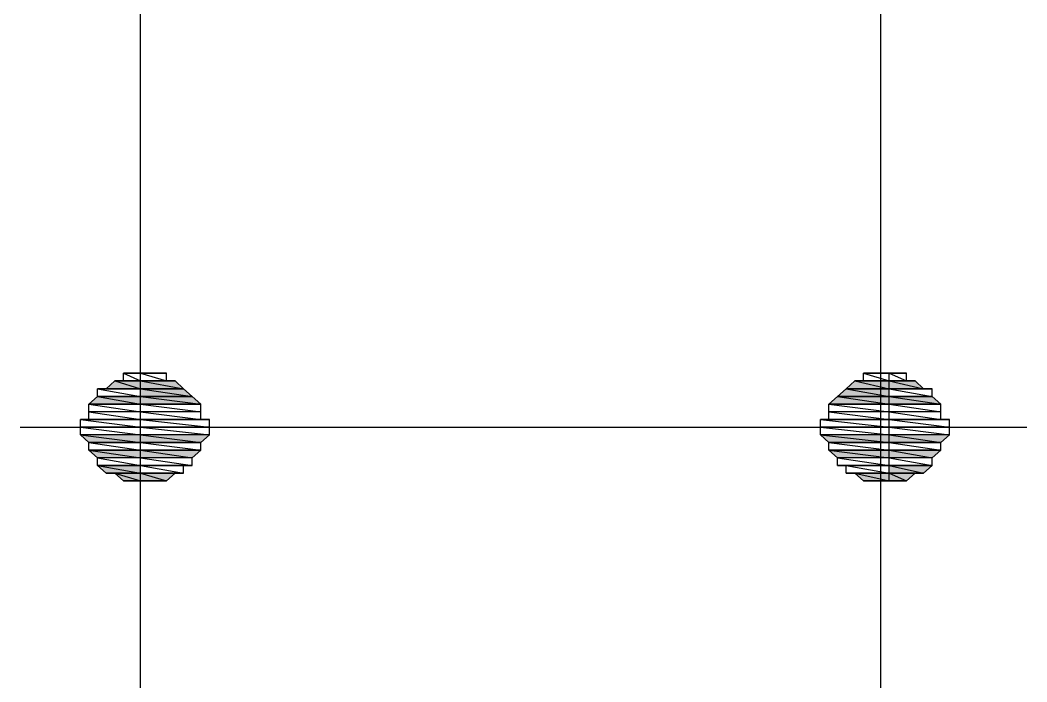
# Model space of a CAD drawing. Header units: millimetres. Extents: x -22 to 819, y -311 to 283.
# Drawn here: x 519.263 to 524.03, y -279.208 to -276.073 of the extents above; entities that cross this region are included whole.
import ezdxf

# ---------------------------------------------------------------- set-up
doc = ezdxf.new("R2010")
doc.units = ezdxf.units.MM

# ---------------------------------------------------------------- blocks, each defined once
blk = doc.blocks.new('0_TCM_4503_AIVD_AD_NOTE_BLOCK-43751636-16111')
at = {"linetype": 'Continuous'}
for points in [[(519.6701, -277.8191), (519.8331, -277.8191), (519.7108, -277.7827)], [(519.7108, -277.7827), (519.8331, -277.8191), (519.8331, -277.7827)], [(519.8331, -277.7827), (520.0368, -277.8191), (519.996, -277.7827)], [(519.8331, -277.8191), (520.0368, -277.8191), (519.8331, -277.7827)], [(523.1742, -277.8191), (523.3779, -277.8191), (523.2149, -277.7827)], [(523.2149, -277.7827), (523.3779, -277.8191), (523.3779, -277.7827)], [(523.3779, -277.7827), (523.5409, -277.8191), (523.5002, -277.7827)], [(523.3779, -277.8191), (523.5409, -277.8191), (523.3779, -277.7827)], [(519.6293, -277.8191), (519.6701, -277.8191), (519.8331, -277.8191)], [(519.8331, -277.8191), (520.0775, -277.8555), (520.0368, -277.8191)], [(519.8331, -277.8555), (520.0775, -277.8555), (519.8331, -277.8191)], [(523.1335, -277.8555), (523.3779, -277.8555), (523.1742, -277.8191)], [(523.1742, -277.8191), (523.3779, -277.8555), (523.3779, -277.8191)], [(519.5886, -277.8919), (519.8331, -277.8919), (519.6293, -277.8555)], [(519.6293, -277.8555), (519.8331, -277.8919), (519.8331, -277.8555)], [(519.8331, -277.8555), (520.1183, -277.8919), (520.0775, -277.8555)], [(519.8331, -277.8919), (520.1183, -277.8919), (519.8331, -277.8555)], [(523.0927, -277.8919), (523.3779, -277.8919), (523.1335, -277.8555)], [(523.1335, -277.8555), (523.3779, -277.8919), (523.3779, -277.8555)], [(523.3779, -277.8555), (523.6224, -277.8919), (523.5817, -277.8555)], [(523.3779, -277.8919), (523.6224, -277.8919), (523.3779, -277.8555)], [(519.5478, -278.0375), (519.8331, -278.0739), (519.8331, -278.0375)], [(519.5886, -278.0739), (519.8331, -278.0739), (519.5478, -278.0375)], [(519.8331, -278.0375), (520.1183, -278.0739), (520.159, -278.0375)], [(519.8331, -278.0739), (520.1183, -278.0739), (519.8331, -278.0375)], [(523.052, -278.0375), (523.3779, -278.0739), (523.3779, -278.0375)], [(523.0927, -278.0739), (523.3779, -278.0739), (523.052, -278.0375)], [(523.3779, -278.0375), (523.6224, -278.0739), (523.6632, -278.0375)], [(523.3779, -278.0739), (523.6224, -278.0739), (523.3779, -278.0375)], [(519.5886, -278.1102), (519.8331, -278.1466), (519.8331, -278.1102)], [(519.6293, -278.1466), (519.8331, -278.1466), (519.5886, -278.1102)], [(519.8331, -278.1102), (520.0775, -278.1466), (520.1183, -278.1102)], [(519.8331, -278.1466), (520.0775, -278.1466), (519.8331, -278.1102)], [(523.0927, -278.1102), (523.3779, -278.1466), (523.3779, -278.1102)], [(523.1335, -278.1466), (523.3779, -278.1466), (523.0927, -278.1102)], [(523.3779, -278.1102), (523.5817, -278.1466), (523.6224, -278.1102)], [(523.3779, -278.1466), (523.5817, -278.1466), (523.3779, -278.1102)], [(519.6293, -278.183), (519.8331, -278.2194), (519.8331, -278.183)], [(519.6701, -278.2194), (519.8331, -278.2194), (519.6293, -278.183)], [(523.3779, -278.183), (523.5409, -278.2194), (523.5817, -278.183)], [(523.3779, -278.2194), (523.5409, -278.2194), (523.3779, -278.183)], [(519.7108, -278.2194), (519.6701, -278.2194), (519.8331, -278.2194)], [(519.7108, -278.2194), (519.8331, -278.2558), (519.8331, -278.2194)], [(519.7516, -278.2558), (519.8331, -278.2558), (519.7108, -278.2194)], [(519.8331, -278.2194), (519.9553, -278.2558), (519.996, -278.2194)], [(519.8331, -278.2558), (519.9553, -278.2558), (519.8331, -278.2194)], [(523.2149, -278.2194), (523.3779, -278.2558), (523.3779, -278.2194)], [(523.2557, -278.2558), (523.3779, -278.2558), (523.2149, -278.2194)], [(523.3779, -278.2194), (523.4594, -278.2558), (523.5002, -278.2194)], [(523.3779, -278.2558), (523.4594, -278.2558), (523.3779, -278.2194)]]:
    blk.add_hatch(color=7, dxfattribs=at).paths.add_polyline_path(points)
at = {"color": 7, "linetype": 'Continuous'}
for p, q in [((519.8331, -286.6617), (519.8331, -273.3069)), ((523.3372, -273.3069), (523.3372, -286.7345)), ((519.6701, -277.8191), (519.7108, -277.7827)), ((519.7516, -277.7827), (519.7108, -277.7827)), ((519.7108, -277.7827), (519.8331, -277.7827)), ((519.8331, -277.7827), (519.7108, -277.7827)), ((519.7108, -277.7827), (519.8331, -277.7827)), ((519.8331, -277.7827), (519.7108, -277.7827)), ((519.7108, -277.7827), (519.8331, -277.7827)), ((519.8331, -277.7827), (519.7108, -277.7827)), ((519.7108, -277.7827), (519.8331, -277.8191)), ((519.7108, -277.7827), (519.8331, -277.8191)), ((519.8331, -277.7464), (519.7516, -277.7464)), ((519.7516, -277.7464), (519.7923, -277.7464)), ((519.8331, -277.7464), (519.7516, -277.7464)), ((519.7516, -277.7464), (519.8331, -277.7827)), ((519.7516, -277.7464), (519.8331, -277.7827)), ((519.7516, -277.7827), (519.7516, -277.7464)), ((519.8331, -277.7827), (519.7516, -277.7827)), ((519.8331, -277.7827), (519.7516, -277.7827)), ((519.7516, -277.7827), (519.8331, -277.7827)), ((519.8331, -277.7827), (519.7516, -277.7827)), ((519.8331, -277.7464), (519.7923, -277.7464)), ((519.7923, -277.7464), (519.8331, -277.7464)), ((519.8331, -277.7464), (519.7923, -277.7464)), ((519.7923, -277.7464), (519.8331, -277.7464)), ((519.7923, -277.7464), (519.8331, -277.7464)), ((519.8331, -277.7827), (519.8331, -277.7464)), ((519.8331, -277.7464), (519.8738, -277.7464)), ((519.8738, -277.7464), (519.8331, -277.7464)), ((519.9145, -277.7464), (519.8331, -277.7464)), ((519.8331, -277.7464), (519.9145, -277.7464)), ((519.9145, -277.7464), (519.8331, -277.7464)), ((519.8331, -277.7464), (519.8738, -277.7464)), ((519.9553, -277.7464), (519.8331, -277.7464)), ((519.8331, -277.7464), (519.9553, -277.7464)), ((519.9553, -277.7464), (519.8331, -277.7464)), ((519.8331, -277.7464), (519.9145, -277.7464)), ((519.9553, -277.7464), (519.8331, -277.7464)), ((519.8331, -277.7464), (519.9553, -277.7827)), ((519.8331, -277.7464), (519.9553, -277.7827)), ((519.8331, -277.7827), (519.8331, -277.7464)), ((519.8331, -277.8191), (519.8331, -277.7827)), ((519.9553, -277.7827), (519.8331, -277.7827)), ((519.996, -277.7827), (519.8331, -277.7827)), ((519.8331, -277.7827), (519.996, -277.7827)), ((519.8331, -277.7827), (519.996, -277.7827)), ((519.996, -277.7827), (519.8331, -277.7827)), ((519.996, -277.7827), (519.8331, -277.7827)), ((519.8331, -277.7827), (519.996, -277.7827)), ((519.996, -277.7827), (519.8331, -277.7827)), ((519.8331, -277.7827), (519.9553, -277.7827)), ((519.996, -277.7827), (519.8331, -277.7827)), ((519.8331, -277.7827), (520.0368, -277.8191)), ((519.8331, -277.7827), (520.0368, -277.8191)), ((519.8331, -277.8191), (519.8331, -277.7827)), ((519.8738, -277.7464), (519.9145, -277.7464)), ((519.9145, -277.7464), (519.9553, -277.7464)), ((519.9553, -277.7827), (519.9553, -277.7464)), ((519.9553, -277.7827), (519.996, -277.7827)), ((520.0368, -277.8191), (519.996, -277.7827)), ((523.1742, -277.8191), (523.2149, -277.7827)), ((523.2557, -277.7827), (523.2149, -277.7827)), ((523.2149, -277.7827), (523.3779, -277.7827)), ((523.3779, -277.7827), (523.2149, -277.7827)), ((523.2149, -277.7827), (523.3779, -277.7827)), ((523.3779, -277.7827), (523.2149, -277.7827)), ((523.2149, -277.7827), (523.3779, -277.7827)), ((523.3779, -277.7827), (523.2149, -277.7827)), ((523.2149, -277.7827), (523.3779, -277.8191)), ((523.2149, -277.7827), (523.3779, -277.8191)), ((523.3779, -277.7464), (523.2557, -277.7464)), ((523.2557, -277.7464), (523.2964, -277.7464)), ((523.3779, -277.7464), (523.2557, -277.7464)), ((523.2557, -277.7464), (523.3779, -277.7827)), ((523.2557, -277.7464), (523.3779, -277.7827)), ((523.2557, -277.7827), (523.2557, -277.7464)), ((523.3779, -277.7827), (523.2557, -277.7827)), ((523.3779, -277.7827), (523.2557, -277.7827)), ((523.2557, -277.7827), (523.3779, -277.7827)), ((523.3779, -277.7827), (523.2557, -277.7827)), ((523.3779, -277.7464), (523.2964, -277.7464)), ((523.2964, -277.7464), (523.3372, -277.7464)), ((523.3779, -277.7464), (523.2964, -277.7464)), ((523.2964, -277.7464), (523.3779, -277.7464)), ((523.2964, -277.7464), (523.3779, -277.7464)), ((523.3372, -277.7464), (523.3779, -277.7464)), ((523.3779, -277.7464), (523.3372, -277.7464)), ((523.3372, -277.7464), (523.3779, -277.7464)), ((523.3372, -277.7464), (523.3779, -277.7464)), ((523.3779, -277.7464), (523.3372, -277.7464)), ((523.3779, -277.7827), (523.3779, -277.7464)), ((523.3779, -277.7464), (523.4187, -277.7464)), ((523.4187, -277.7464), (523.3779, -277.7464)), ((523.4187, -277.7464), (523.3779, -277.7464)), ((523.3779, -277.7464), (523.4187, -277.7464)), ((523.4594, -277.7464), (523.3779, -277.7464)), ((523.3779, -277.7464), (523.4594, -277.7464)), ((523.4594, -277.7464), (523.3779, -277.7464)), ((523.3779, -277.7464), (523.4187, -277.7464)), ((523.4594, -277.7464), (523.3779, -277.7464)), ((523.3779, -277.7464), (523.4594, -277.7827)), ((523.3779, -277.7464), (523.4594, -277.7827)), ((523.3779, -277.7827), (523.3779, -277.7464)), ((523.5002, -277.7827), (523.3779, -277.7827)), ((523.3779, -277.7827), (523.4594, -277.7827)), ((523.5002, -277.7827), (523.3779, -277.7827)), ((523.3779, -277.7827), (523.5409, -277.8191)), ((523.3779, -277.7827), (523.5409, -277.8191)), ((523.3779, -277.8191), (523.3779, -277.7827)), ((523.3779, -277.8191), (523.3779, -277.7827)), ((523.4594, -277.7827), (523.3779, -277.7827)), ((523.5002, -277.7827), (523.3779, -277.7827)), ((523.3779, -277.7827), (523.5002, -277.7827)), ((523.3779, -277.7827), (523.5002, -277.7827)), ((523.5002, -277.7827), (523.3779, -277.7827)), ((523.5002, -277.7827), (523.3779, -277.7827)), ((523.3779, -277.7827), (523.5002, -277.7827)), ((523.4187, -277.7464), (523.4594, -277.7464)), ((523.4594, -277.7827), (523.4594, -277.7464)), ((523.4594, -277.7827), (523.5002, -277.7827)), ((523.5409, -277.8191), (523.5002, -277.7827)), ((519.6701, -277.8191), (519.6293, -277.8191)), ((519.6293, -277.8191), (519.8331, -277.8191)), ((519.8331, -277.8191), (519.6293, -277.8191)), ((519.6293, -277.8191), (519.8331, -277.8555)), ((519.6293, -277.8191), (519.8331, -277.8555)), ((519.6293, -277.8555), (519.6293, -277.8191)), ((519.8331, -277.8191), (519.6701, -277.8191)), ((519.8331, -277.8191), (519.6701, -277.8191)), ((519.6701, -277.8191), (519.8331, -277.8191)), ((519.8331, -277.8191), (519.6701, -277.8191)), ((519.8331, -277.8555), (519.8331, -277.8191)), ((520.0368, -277.8191), (519.8331, -277.8191)), ((520.0368, -277.8191), (519.8331, -277.8191)), ((519.8331, -277.8191), (520.0368, -277.8191)), ((519.8331, -277.8191), (520.0368, -277.8191)), ((520.0368, -277.8191), (519.8331, -277.8191)), ((520.0368, -277.8191), (519.8331, -277.8191)), ((519.8331, -277.8191), (520.0775, -277.8555)), ((519.8331, -277.8191), (520.0775, -277.8555)), ((519.8331, -277.8555), (519.8331, -277.8191)), ((520.0775, -277.8555), (520.0368, -277.8191)), ((523.1335, -277.8555), (523.1742, -277.8191)), ((523.3779, -277.8191), (523.1742, -277.8191)), ((523.3779, -277.8191), (523.1742, -277.8191)), ((523.1742, -277.8191), (523.3779, -277.8191)), ((523.1742, -277.8191), (523.3779, -277.8191)), ((523.3779, -277.8191), (523.1742, -277.8191)), ((523.3779, -277.8191), (523.1742, -277.8191)), ((523.1742, -277.8191), (523.3779, -277.8555)), ((523.1742, -277.8191), (523.3779, -277.8555)), ((523.5409, -277.8191), (523.3779, -277.8191)), ((523.5817, -277.8191), (523.3779, -277.8191)), ((523.3779, -277.8191), (523.5817, -277.8191)), ((523.5817, -277.8191), (523.3779, -277.8191)), ((523.3779, -277.8191), (523.5409, -277.8191)), ((523.5817, -277.8191), (523.3779, -277.8191)), ((523.3779, -277.8191), (523.5817, -277.8555)), ((523.3779, -277.8191), (523.5817, -277.8555)), ((523.3779, -277.8555), (523.3779, -277.8191)), ((523.3779, -277.8555), (523.3779, -277.8191)), ((523.5409, -277.8191), (523.5817, -277.8191)), ((523.5817, -277.8555), (523.5817, -277.8191)), ((519.5886, -277.8919), (519.6293, -277.8555)), ((519.8331, -277.8555), (519.6293, -277.8555)), ((519.8331, -277.8555), (519.6293, -277.8555)), ((519.6293, -277.8555), (519.8331, -277.8555)), ((519.6293, -277.8555), (519.8331, -277.8555)), ((519.8331, -277.8555), (519.6293, -277.8555)), ((519.8331, -277.8555), (519.6293, -277.8555)), ((519.6293, -277.8555), (519.8331, -277.8919)), ((519.6293, -277.8555), (519.8331, -277.8919)), ((519.8331, -277.8919), (519.8331, -277.8555)), ((520.0775, -277.8555), (519.8331, -277.8555)), ((520.0775, -277.8555), (519.8331, -277.8555)), ((519.8331, -277.8555), (520.0775, -277.8555)), ((519.8331, -277.8555), (520.0775, -277.8555)), ((520.0775, -277.8555), (519.8331, -277.8555)), ((520.0775, -277.8555), (519.8331, -277.8555)), ((519.8331, -277.8555), (520.1183, -277.8919)), ((519.8331, -277.8555), (520.1183, -277.8919)), ((519.8331, -277.8919), (519.8331, -277.8555)), ((520.1183, -277.8919), (520.0775, -277.8555)), ((523.0927, -277.8919), (523.1335, -277.8555)), ((523.3779, -277.8555), (523.1335, -277.8555)), ((523.3779, -277.8555), (523.1335, -277.8555)), ((523.1335, -277.8555), (523.3779, -277.8555)), ((523.1335, -277.8555), (523.3779, -277.8555)), ((523.3779, -277.8555), (523.1335, -277.8555)), ((523.3779, -277.8555), (523.1335, -277.8555)), ((523.1335, -277.8555), (523.3779, -277.8919)), ((523.1335, -277.8555), (523.3779, -277.8919)), ((523.5817, -277.8555), (523.3779, -277.8555)), ((523.5817, -277.8555), (523.3779, -277.8555)), ((523.3779, -277.8555), (523.5817, -277.8555)), ((523.3779, -277.8555), (523.5817, -277.8555)), ((523.5817, -277.8555), (523.3779, -277.8555)), ((523.5817, -277.8555), (523.3779, -277.8555)), ((523.3779, -277.8555), (523.6224, -277.8919)), ((523.3779, -277.8555), (523.6224, -277.8919)), ((523.3779, -277.8919), (523.3779, -277.8555)), ((523.3779, -277.8919), (523.3779, -277.8555)), ((523.6224, -277.8919), (523.5817, -277.8555)), ((519.8331, -277.8919), (519.5886, -277.8919)), ((519.8331, -277.8919), (519.5886, -277.8919)), ((519.5886, -277.8919), (519.8331, -277.8919)), ((519.5886, -277.8919), (519.8331, -277.8919)), ((519.8331, -277.8919), (519.5886, -277.8919)), ((519.8331, -277.8919), (519.5886, -277.8919)), ((519.5886, -277.8919), (519.8331, -277.9283)), ((519.5886, -277.8919), (519.8331, -277.9283)), ((519.5886, -277.9283), (519.5886, -277.8919)), ((519.8331, -277.9283), (519.5886, -277.9283)), ((519.8331, -277.9283), (519.5886, -277.9283)), ((519.5886, -277.9283), (519.8331, -277.9647)), ((519.5886, -277.9283), (519.8331, -277.9647)), ((519.5886, -277.9647), (519.5886, -277.9283)), ((519.8331, -277.9283), (519.8331, -277.8919)), ((520.1183, -277.8919), (519.8331, -277.8919)), ((520.1183, -277.8919), (519.8331, -277.8919)), ((519.8331, -277.8919), (520.1183, -277.8919)), ((519.8331, -277.8919), (520.1183, -277.8919)), ((520.1183, -277.8919), (519.8331, -277.8919)), ((520.1183, -277.8919), (519.8331, -277.8919)), ((519.8331, -277.8919), (520.1183, -277.9283)), ((519.8331, -277.8919), (520.1183, -277.9283)), ((519.8331, -277.9283), (519.8331, -277.8919)), ((519.8331, -277.9647), (519.8331, -277.9283)), ((520.1183, -277.9283), (519.8331, -277.9283)), ((520.1183, -277.9283), (519.8331, -277.9283)), ((519.8331, -277.9283), (520.1183, -277.9647)), ((519.8331, -277.9283), (520.1183, -277.9647)), ((519.8331, -277.9647), (519.8331, -277.9283)), ((520.1183, -277.9283), (520.1183, -277.8919)), ((520.1183, -277.9647), (520.1183, -277.9283)), ((523.3779, -277.8919), (523.0927, -277.8919)), ((523.3779, -277.8919), (523.0927, -277.8919)), ((523.0927, -277.8919), (523.3779, -277.8919)), ((523.0927, -277.8919), (523.3779, -277.8919)), ((523.3779, -277.8919), (523.0927, -277.8919)), ((523.3779, -277.8919), (523.0927, -277.8919)), ((523.0927, -277.8919), (523.3779, -277.9283)), ((523.0927, -277.8919), (523.3779, -277.9283)), ((523.0927, -277.9283), (523.0927, -277.8919)), ((523.3779, -277.9283), (523.0927, -277.9283)), ((523.3779, -277.9283), (523.0927, -277.9283)), ((523.0927, -277.9283), (523.3779, -277.9647)), ((523.0927, -277.9283), (523.3779, -277.9647)), ((523.0927, -277.9647), (523.0927, -277.9283)), ((523.6224, -277.8919), (523.3779, -277.8919)), ((523.6224, -277.8919), (523.3779, -277.8919)), ((523.3779, -277.8919), (523.6224, -277.8919)), ((523.3779, -277.8919), (523.6224, -277.8919)), ((523.6224, -277.8919), (523.3779, -277.8919)), ((523.6224, -277.8919), (523.3779, -277.8919)), ((523.3779, -277.8919), (523.6224, -277.9283)), ((523.3779, -277.8919), (523.6224, -277.9283)), ((523.3779, -277.9283), (523.3779, -277.8919)), ((523.3779, -277.9283), (523.3779, -277.8919)), ((523.6224, -277.9283), (523.3779, -277.9283)), ((523.6224, -277.9283), (523.3779, -277.9283)), ((523.3779, -277.9283), (523.6224, -277.9647)), ((523.3779, -277.9283), (523.6224, -277.9647)), ((523.3779, -277.9647), (523.3779, -277.9283)), ((523.3779, -277.9647), (523.3779, -277.9283)), ((523.6224, -277.9283), (523.6224, -277.8919)), ((523.6224, -277.9647), (523.6224, -277.9283)), ((519.5886, -277.9647), (519.5478, -277.9647)), ((519.5478, -277.9647), (519.8331, -277.9647)), ((519.8331, -277.9647), (519.5478, -277.9647)), ((519.5478, -277.9647), (519.8331, -278.0011)), ((519.5478, -277.9647), (519.8331, -278.0011)), ((519.5478, -278.0011), (519.5478, -277.9647)), ((519.8331, -277.9647), (519.5886, -277.9647)), ((519.8331, -277.9647), (519.5886, -277.9647)), ((519.5886, -277.9647), (519.8331, -277.9647)), ((519.8331, -277.9647), (519.5886, -277.9647)), ((519.8331, -278.0011), (519.8331, -277.9647)), ((520.1183, -277.9647), (519.8331, -277.9647)), ((520.159, -277.9647), (519.8331, -277.9647)), ((519.8331, -277.9647), (520.159, -277.9647)), ((520.159, -277.9647), (519.8331, -277.9647)), ((519.8331, -277.9647), (520.1183, -277.9647)), ((520.159, -277.9647), (519.8331, -277.9647)), ((519.8331, -277.9647), (520.159, -278.0011)), ((519.8331, -277.9647), (520.159, -278.0011)), ((519.8331, -278.0011), (519.8331, -277.9647)), ((520.1183, -277.9647), (520.159, -277.9647)), ((520.159, -278.0011), (520.159, -277.9647)), ((523.0927, -277.9647), (523.052, -277.9647)), ((523.052, -277.9647), (523.3779, -277.9647)), ((523.3779, -277.9647), (523.052, -277.9647)), ((523.052, -277.9647), (523.3779, -278.0011)), ((523.052, -277.9647), (523.3779, -278.0011)), ((523.052, -278.0011), (523.052, -277.9647)), ((523.3779, -277.9647), (523.0927, -277.9647)), ((523.3779, -277.9647), (523.0927, -277.9647)), ((523.0927, -277.9647), (523.3779, -277.9647)), ((523.3779, -277.9647), (523.0927, -277.9647)), ((523.6224, -277.9647), (523.3779, -277.9647)), ((523.6632, -277.9647), (523.3779, -277.9647)), ((523.3779, -277.9647), (523.6632, -277.9647)), ((523.6632, -277.9647), (523.3779, -277.9647)), ((523.3779, -277.9647), (523.6224, -277.9647)), ((523.6632, -277.9647), (523.3779, -277.9647)), ((523.3779, -277.9647), (523.6632, -278.0011)), ((523.3779, -277.9647), (523.6632, -278.0011)), ((523.3779, -278.0011), (523.3779, -277.9647)), ((523.3779, -278.0011), (523.3779, -277.9647)), ((523.6224, -277.9647), (523.6632, -277.9647)), ((523.6632, -278.0011), (523.6632, -277.9647)), ((519.2626, -278.0011), (524.0299, -278.0011)), ((519.8331, -278.0011), (519.5478, -278.0011)), ((519.8331, -278.0011), (519.5478, -278.0011)), ((519.5478, -278.0011), (519.8331, -278.0375)), ((519.5478, -278.0011), (519.8331, -278.0375)), ((519.5478, -278.0375), (519.5478, -278.0011)), ((519.8331, -278.0375), (519.8331, -278.0011)), ((520.159, -278.0011), (519.8331, -278.0011)), ((520.159, -278.0011), (519.8331, -278.0011)), ((519.8331, -278.0011), (520.159, -278.0375)), ((519.8331, -278.0011), (520.159, -278.0375)), ((519.8331, -278.0375), (519.8331, -278.0011)), ((520.159, -278.0375), (520.159, -278.0011)), ((523.3779, -278.0011), (523.052, -278.0011)), ((523.3779, -278.0011), (523.052, -278.0011)), ((523.052, -278.0011), (523.3779, -278.0375)), ((523.052, -278.0011), (523.3779, -278.0375)), ((523.052, -278.0375), (523.052, -278.0011)), ((523.6632, -278.0011), (523.3779, -278.0011)), ((523.6632, -278.0011), (523.3779, -278.0011)), ((523.3779, -278.0011), (523.6632, -278.0375)), ((523.3779, -278.0011), (523.6632, -278.0375)), ((523.3779, -278.0375), (523.3779, -278.0011)), ((523.3779, -278.0375), (523.3779, -278.0011)), ((523.6632, -278.0375), (523.6632, -278.0011)), ((519.8331, -278.0375), (519.5478, -278.0375)), ((519.8331, -278.0375), (519.5478, -278.0375)), ((519.5478, -278.0375), (519.8331, -278.0739)), ((519.5478, -278.0375), (519.8331, -278.0739)), ((519.5886, -278.0739), (519.5478, -278.0375)), ((519.8331, -278.0739), (519.8331, -278.0375)), ((520.159, -278.0375), (519.8331, -278.0375)), ((520.159, -278.0375), (519.8331, -278.0375)), ((519.8331, -278.0375), (520.1183, -278.0739)), ((519.8331, -278.0375), (520.1183, -278.0739)), ((519.8331, -278.0739), (519.8331, -278.0375)), ((520.1183, -278.0739), (520.159, -278.0375)), ((523.3779, -278.0375), (523.052, -278.0375)), ((523.3779, -278.0375), (523.052, -278.0375)), ((523.052, -278.0375), (523.3779, -278.0739)), ((523.052, -278.0375), (523.3779, -278.0739)), ((523.0927, -278.0739), (523.052, -278.0375)), ((523.6632, -278.0375), (523.3779, -278.0375)), ((523.6632, -278.0375), (523.3779, -278.0375)), ((523.3779, -278.0375), (523.6224, -278.0739)), ((523.3779, -278.0375), (523.6224, -278.0739)), ((523.3779, -278.0739), (523.3779, -278.0375)), ((523.3779, -278.0739), (523.3779, -278.0375)), ((523.6224, -278.0739), (523.6632, -278.0375)), ((519.8331, -278.0739), (519.5886, -278.0739)), ((519.8331, -278.0739), (519.5886, -278.0739)), ((519.5886, -278.0739), (519.8331, -278.0739)), ((519.5886, -278.0739), (519.8331, -278.0739)), ((519.8331, -278.0739), (519.5886, -278.0739)), ((519.8331, -278.0739), (519.5886, -278.0739)), ((519.5886, -278.0739), (519.8331, -278.1102)), ((519.5886, -278.0739), (519.8331, -278.1102)), ((519.5886, -278.1102), (519.5886, -278.0739)), ((519.8331, -278.1102), (519.5886, -278.1102)), ((519.8331, -278.1102), (519.5886, -278.1102)), ((519.5886, -278.1102), (519.8331, -278.1102)), ((519.5886, -278.1102), (519.8331, -278.1102)), ((519.8331, -278.1102), (519.5886, -278.1102)), ((519.8331, -278.1102), (519.5886, -278.1102)), ((519.5886, -278.1102), (519.8331, -278.1466)), ((519.5886, -278.1102), (519.8331, -278.1466)), ((519.6293, -278.1466), (519.5886, -278.1102)), ((519.8331, -278.1102), (519.8331, -278.0739)), ((520.1183, -278.0739), (519.8331, -278.0739)), ((520.1183, -278.0739), (519.8331, -278.0739)), ((519.8331, -278.0739), (520.1183, -278.0739)), ((519.8331, -278.0739), (520.1183, -278.0739)), ((520.1183, -278.0739), (519.8331, -278.0739)), ((520.1183, -278.0739), (519.8331, -278.0739)), ((519.8331, -278.0739), (520.1183, -278.1102)), ((519.8331, -278.0739), (520.1183, -278.1102)), ((519.8331, -278.1102), (519.8331, -278.0739)), ((519.8331, -278.1466), (519.8331, -278.1102)), ((520.1183, -278.1102), (519.8331, -278.1102)), ((520.1183, -278.1102), (519.8331, -278.1102)), ((519.8331, -278.1102), (520.1183, -278.1102)), ((519.8331, -278.1102), (520.1183, -278.1102)), ((520.1183, -278.1102), (519.8331, -278.1102)), ((520.1183, -278.1102), (519.8331, -278.1102)), ((519.8331, -278.1102), (520.0775, -278.1466)), ((519.8331, -278.1102), (520.0775, -278.1466)), ((519.8331, -278.1466), (519.8331, -278.1102)), ((520.0775, -278.1466), (520.1183, -278.1102)), ((520.1183, -278.1102), (520.1183, -278.0739)), ((523.3779, -278.0739), (523.0927, -278.0739)), ((523.3779, -278.0739), (523.0927, -278.0739)), ((523.0927, -278.0739), (523.3779, -278.0739)), ((523.0927, -278.0739), (523.3779, -278.0739)), ((523.3779, -278.0739), (523.0927, -278.0739)), ((523.3779, -278.0739), (523.0927, -278.0739)), ((523.0927, -278.0739), (523.3779, -278.1102)), ((523.0927, -278.0739), (523.3779, -278.1102)), ((523.0927, -278.1102), (523.0927, -278.0739)), ((523.3779, -278.1102), (523.0927, -278.1102)), ((523.3779, -278.1102), (523.0927, -278.1102)), ((523.0927, -278.1102), (523.3779, -278.1102)), ((523.0927, -278.1102), (523.3779, -278.1102)), ((523.3779, -278.1102), (523.0927, -278.1102)), ((523.3779, -278.1102), (523.0927, -278.1102)), ((523.0927, -278.1102), (523.3779, -278.1466)), ((523.0927, -278.1102), (523.3779, -278.1466)), ((523.1335, -278.1466), (523.0927, -278.1102)), ((523.6224, -278.0739), (523.3779, -278.0739)), ((523.6224, -278.0739), (523.3779, -278.0739)), ((523.3779, -278.0739), (523.6224, -278.0739)), ((523.3779, -278.0739), (523.6224, -278.0739)), ((523.6224, -278.0739), (523.3779, -278.0739)), ((523.6224, -278.0739), (523.3779, -278.0739)), ((523.3779, -278.0739), (523.6224, -278.1102)), ((523.3779, -278.0739), (523.6224, -278.1102)), ((523.3779, -278.1102), (523.3779, -278.0739)), ((523.3779, -278.1102), (523.3779, -278.0739)), ((523.6224, -278.1102), (523.3779, -278.1102)), ((523.6224, -278.1102), (523.3779, -278.1102)), ((523.3779, -278.1102), (523.6224, -278.1102)), ((523.3779, -278.1102), (523.6224, -278.1102)), ((523.6224, -278.1102), (523.3779, -278.1102)), ((523.6224, -278.1102), (523.3779, -278.1102)), ((523.3779, -278.1102), (523.5817, -278.1466)), ((523.3779, -278.1102), (523.5817, -278.1466)), ((523.3779, -278.1466), (523.3779, -278.1102)), ((523.3779, -278.1466), (523.3779, -278.1102)), ((523.5817, -278.1466), (523.6224, -278.1102)), ((523.6224, -278.1102), (523.6224, -278.0739)), ((519.8331, -278.1466), (519.6293, -278.1466)), ((519.8331, -278.1466), (519.6293, -278.1466)), ((519.6293, -278.1466), (519.8331, -278.183)), ((519.6293, -278.1466), (519.8331, -278.183)), ((519.6293, -278.183), (519.6293, -278.1466)), ((519.8331, -278.183), (519.8331, -278.1466)), ((520.0775, -278.1466), (519.8331, -278.1466)), ((520.0775, -278.1466), (519.8331, -278.1466)), ((519.8331, -278.1466), (520.0775, -278.183)), ((519.8331, -278.1466), (520.0775, -278.183)), ((519.8331, -278.183), (519.8331, -278.1466)), ((520.0775, -278.183), (520.0775, -278.1466)), ((523.3779, -278.1466), (523.1335, -278.1466)), ((523.3779, -278.1466), (523.1335, -278.1466)), ((523.1335, -278.1466), (523.3779, -278.183)), ((523.1335, -278.1466), (523.3779, -278.183)), ((523.1335, -278.183), (523.1335, -278.1466)), ((523.5817, -278.1466), (523.3779, -278.1466)), ((523.5817, -278.1466), (523.3779, -278.1466)), ((523.3779, -278.1466), (523.5817, -278.183)), ((523.3779, -278.1466), (523.5817, -278.183)), ((523.3779, -278.183), (523.3779, -278.1466)), ((523.3779, -278.183), (523.3779, -278.1466)), ((523.5817, -278.183), (523.5817, -278.1466)), ((519.8331, -278.183), (519.6293, -278.183)), ((519.8331, -278.183), (519.6293, -278.183)), ((519.6293, -278.183), (519.8331, -278.183)), ((519.6293, -278.183), (519.8331, -278.183)), ((519.8331, -278.183), (519.6293, -278.183)), ((519.8331, -278.183), (519.6293, -278.183)), ((519.6293, -278.183), (519.8331, -278.2194)), ((519.6293, -278.183), (519.8331, -278.2194)), ((519.6701, -278.2194), (519.6293, -278.183)), ((519.8331, -278.2194), (519.8331, -278.183)), ((520.0775, -278.183), (519.8331, -278.183)), ((520.0368, -278.183), (519.8331, -278.183)), ((519.8331, -278.183), (520.0368, -278.183)), ((520.0368, -278.183), (519.8331, -278.183)), ((519.8331, -278.183), (520.0775, -278.183)), ((520.0368, -278.183), (519.8331, -278.183)), ((519.8331, -278.183), (520.0368, -278.2194)), ((519.8331, -278.183), (520.0368, -278.2194)), ((519.8331, -278.2194), (519.8331, -278.183)), ((520.0775, -278.183), (520.0368, -278.183)), ((520.0368, -278.2194), (520.0368, -278.183)), ((523.3779, -278.183), (523.1335, -278.183)), ((523.3779, -278.183), (523.1335, -278.183)), ((523.1335, -278.183), (523.1742, -278.183)), ((523.1335, -278.183), (523.3779, -278.183)), ((523.3779, -278.183), (523.1335, -278.183)), ((523.1742, -278.183), (523.3779, -278.183)), ((523.3779, -278.183), (523.1742, -278.183)), ((523.1742, -278.183), (523.3779, -278.2194)), ((523.1742, -278.183), (523.3779, -278.2194)), ((523.1742, -278.2194), (523.1742, -278.183)), ((523.5817, -278.183), (523.3779, -278.183)), ((523.5817, -278.183), (523.3779, -278.183)), ((523.3779, -278.183), (523.5817, -278.183)), ((523.3779, -278.183), (523.5817, -278.183)), ((523.5817, -278.183), (523.3779, -278.183)), ((523.5817, -278.183), (523.3779, -278.183)), ((523.3779, -278.183), (523.5409, -278.2194)), ((523.3779, -278.183), (523.5409, -278.2194)), ((523.3779, -278.2194), (523.3779, -278.183)), ((523.3779, -278.2194), (523.3779, -278.183)), ((523.5409, -278.2194), (523.5817, -278.183)), ((519.8331, -278.2194), (519.6701, -278.2194)), ((519.8331, -278.2194), (519.6701, -278.2194)), ((519.6701, -278.2194), (519.7108, -278.2194)), ((519.6701, -278.2194), (519.8331, -278.2194)), ((519.8331, -278.2194), (519.6701, -278.2194)), ((519.7108, -278.2194), (519.8331, -278.2194)), ((519.8331, -278.2194), (519.7108, -278.2194)), ((519.7108, -278.2194), (519.8331, -278.2194)), ((519.8331, -278.2194), (519.7108, -278.2194)), ((519.7108, -278.2194), (519.8331, -278.2194)), ((519.8331, -278.2194), (519.7108, -278.2194)), ((519.7108, -278.2194), (519.8331, -278.2558)), ((519.7108, -278.2194), (519.8331, -278.2558)), ((519.7516, -278.2558), (519.7108, -278.2194)), ((519.8331, -278.2558), (519.7516, -278.2558)), ((519.8331, -278.2558), (519.7516, -278.2558)), ((519.7516, -278.2558), (519.8331, -278.2558)), ((519.7516, -278.2558), (519.8331, -278.2558)), ((519.8331, -278.2558), (519.7516, -278.2558)), ((519.8331, -278.2558), (519.7516, -278.2558)), ((519.7516, -278.2558), (519.8331, -278.2558)), ((519.7516, -278.2558), (519.8331, -278.2558)), ((519.7923, -278.2558), (519.7516, -278.2558)), ((519.8331, -278.2558), (519.7923, -278.2558)), ((519.7923, -278.2558), (519.8331, -278.2558)), ((519.8331, -278.2558), (519.7923, -278.2558)), ((519.8331, -278.2558), (519.7923, -278.2558)), ((519.7923, -278.2558), (519.8331, -278.2558)), ((519.8331, -278.2558), (519.8331, -278.2194)), ((520.0368, -278.2194), (519.8331, -278.2194)), ((519.996, -278.2194), (519.8331, -278.2194)), ((519.8331, -278.2194), (519.996, -278.2194)), ((519.8331, -278.2194), (519.996, -278.2194)), ((519.996, -278.2194), (519.8331, -278.2194)), ((519.996, -278.2194), (519.8331, -278.2194)), ((519.8331, -278.2194), (519.996, -278.2194)), ((519.996, -278.2194), (519.8331, -278.2194)), ((519.8331, -278.2194), (520.0368, -278.2194)), ((519.996, -278.2194), (519.8331, -278.2194)), ((519.8331, -278.2194), (519.9553, -278.2558)), ((519.8331, -278.2194), (519.9553, -278.2558)), ((519.8331, -278.2558), (519.8331, -278.2194)), ((519.9553, -278.2558), (519.8331, -278.2558)), ((519.9553, -278.2558), (519.8331, -278.2558)), ((519.8331, -278.2558), (519.9553, -278.2558)), ((519.8331, -278.2558), (519.9553, -278.2558)), ((519.9553, -278.2558), (519.8331, -278.2558)), ((519.9145, -278.2558), (519.8331, -278.2558)), ((519.8331, -278.2558), (519.9145, -278.2558)), ((519.9145, -278.2558), (519.8331, -278.2558)), ((519.8331, -278.2558), (519.9553, -278.2558)), ((519.8331, -278.2558), (519.8738, -278.2558)), ((519.8738, -278.2558), (519.8331, -278.2558)), ((519.8738, -278.2558), (519.8331, -278.2558)), ((519.8331, -278.2558), (519.8738, -278.2558)), ((519.8738, -278.2558), (519.8331, -278.2558)), ((519.8331, -278.2558), (519.9145, -278.2558)), ((519.9145, -278.2558), (519.8738, -278.2558)), ((519.9553, -278.2558), (519.9145, -278.2558)), ((519.9553, -278.2558), (519.996, -278.2194)), ((520.0368, -278.2194), (519.996, -278.2194)), ((523.3779, -278.2194), (523.1742, -278.2194)), ((523.3779, -278.2194), (523.1742, -278.2194)), ((523.1742, -278.2194), (523.2149, -278.2194)), ((523.1742, -278.2194), (523.3779, -278.2194)), ((523.3779, -278.2194), (523.1742, -278.2194)), ((523.2149, -278.2194), (523.3779, -278.2194)), ((523.3779, -278.2194), (523.2149, -278.2194)), ((523.2149, -278.2194), (523.3779, -278.2194)), ((523.3779, -278.2194), (523.2149, -278.2194)), ((523.2149, -278.2194), (523.3779, -278.2194)), ((523.3779, -278.2194), (523.2149, -278.2194)), ((523.2149, -278.2194), (523.3779, -278.2558)), ((523.2149, -278.2194), (523.3779, -278.2558)), ((523.2557, -278.2558), (523.2149, -278.2194)), ((523.3779, -278.2558), (523.2557, -278.2558)), ((523.3779, -278.2558), (523.2557, -278.2558)), ((523.2557, -278.2558), (523.3779, -278.2558)), ((523.2557, -278.2558), (523.3779, -278.2558)), ((523.3779, -278.2558), (523.2557, -278.2558)), ((523.3779, -278.2558), (523.2557, -278.2558)), ((523.2557, -278.2558), (523.3779, -278.2558)), ((523.2557, -278.2558), (523.3779, -278.2558)), ((523.2964, -278.2558), (523.2557, -278.2558)), ((523.3779, -278.2558), (523.2964, -278.2558)), ((523.2964, -278.2558), (523.3779, -278.2558)), ((523.3779, -278.2558), (523.2964, -278.2558)), ((523.3372, -278.2558), (523.2964, -278.2558)), ((523.2964, -278.2558), (523.3779, -278.2558)), ((523.3779, -278.2558), (523.3372, -278.2558)), ((523.3372, -278.2558), (523.3779, -278.2558)), ((523.3779, -278.2558), (523.3372, -278.2558)), ((523.5409, -278.2194), (523.3779, -278.2194)), ((523.5002, -278.2194), (523.3779, -278.2194)), ((523.3779, -278.2194), (523.5002, -278.2194)), ((523.3779, -278.2194), (523.5002, -278.2194)), ((523.5002, -278.2194), (523.3779, -278.2194)), ((523.5002, -278.2194), (523.3779, -278.2194)), ((523.3779, -278.2194), (523.5002, -278.2194)), ((523.5002, -278.2194), (523.3779, -278.2194)), ((523.3779, -278.2194), (523.5409, -278.2194)), ((523.5002, -278.2194), (523.3779, -278.2194)), ((523.3779, -278.2194), (523.4594, -278.2558)), ((523.3779, -278.2194), (523.4594, -278.2558)), ((523.3779, -278.2558), (523.3779, -278.2194)), ((523.3779, -278.2558), (523.3779, -278.2194)), ((523.4594, -278.2558), (523.3779, -278.2558)), ((523.4594, -278.2558), (523.3779, -278.2558)), ((523.3779, -278.2558), (523.4594, -278.2558)), ((523.3779, -278.2558), (523.4594, -278.2558)), ((523.4594, -278.2558), (523.3779, -278.2558)), ((523.4187, -278.2558), (523.3779, -278.2558)), ((523.3779, -278.2558), (523.4187, -278.2558)), ((523.4187, -278.2558), (523.3779, -278.2558)), ((523.3779, -278.2558), (523.4594, -278.2558)), ((523.3779, -278.2558), (523.4187, -278.2558)), ((523.4187, -278.2558), (523.3779, -278.2558)), ((523.4594, -278.2558), (523.4187, -278.2558)), ((523.4594, -278.2558), (523.5002, -278.2194)), ((523.5409, -278.2194), (523.5002, -278.2194))]:
    blk.add_line(p, q, dxfattribs=at)

msp = doc.modelspace()

# ---------------------------------------------------------------- block references
msp.add_blockref('0_TCM_4503_AIVD_AD_NOTE_BLOCK-43751636-16111', (0, 0))

doc.saveas('drawing.dxf')
